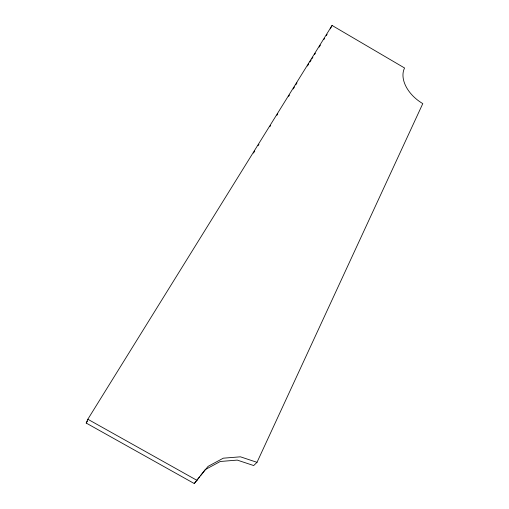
<?xml version="1.0" encoding="UTF-8"?>
<svg xmlns="http://www.w3.org/2000/svg" width="509" height="509" viewBox="0 0 509 509"><rect width="100%" height="100%" fill="white"/><g stroke="black" fill="none" stroke-linecap="round" stroke-linejoin="round"><path stroke-width="0.76" d="M257.007 462.325L240.426 456.815L223.305 458.183L208.079 466.378L194.266 483.55L86.212 423.068L87.834 419.244L332.072 25.45L404.572 67.996A31.704 20.952 34.8 0 0 422.788 103.607L257.007 462.325L253.686 465.55L237.264 460.104L220.295 461.478L205.203 469.622L200.444 475.68M330.271 28.854L332.072 25.45M86.212 423.068L87.472 421.038M253.495 153.075L254.754 151.046M258.101 145.65L258.935 144.295M269.808 126.747L270.642 125.399M276.915 115.276L277.755 113.921M288.628 96.373L289.462 95.024M293.229 88.948L294.482 86.924M295.735 84.901L296.989 82.872M307.449 65.998L308.702 63.975M309.956 61.952L311.209 59.922M312.049 58.573L312.882 57.224M314.556 54.527L315.395 53.178M319.156 47.102L320.409 45.078M323.756 39.677L324.596 38.328M326.269 35.624L327.102 34.275M194.266 483.55L199.496 476.888M87.834 419.244L197.059 480.407"/></g></svg>
